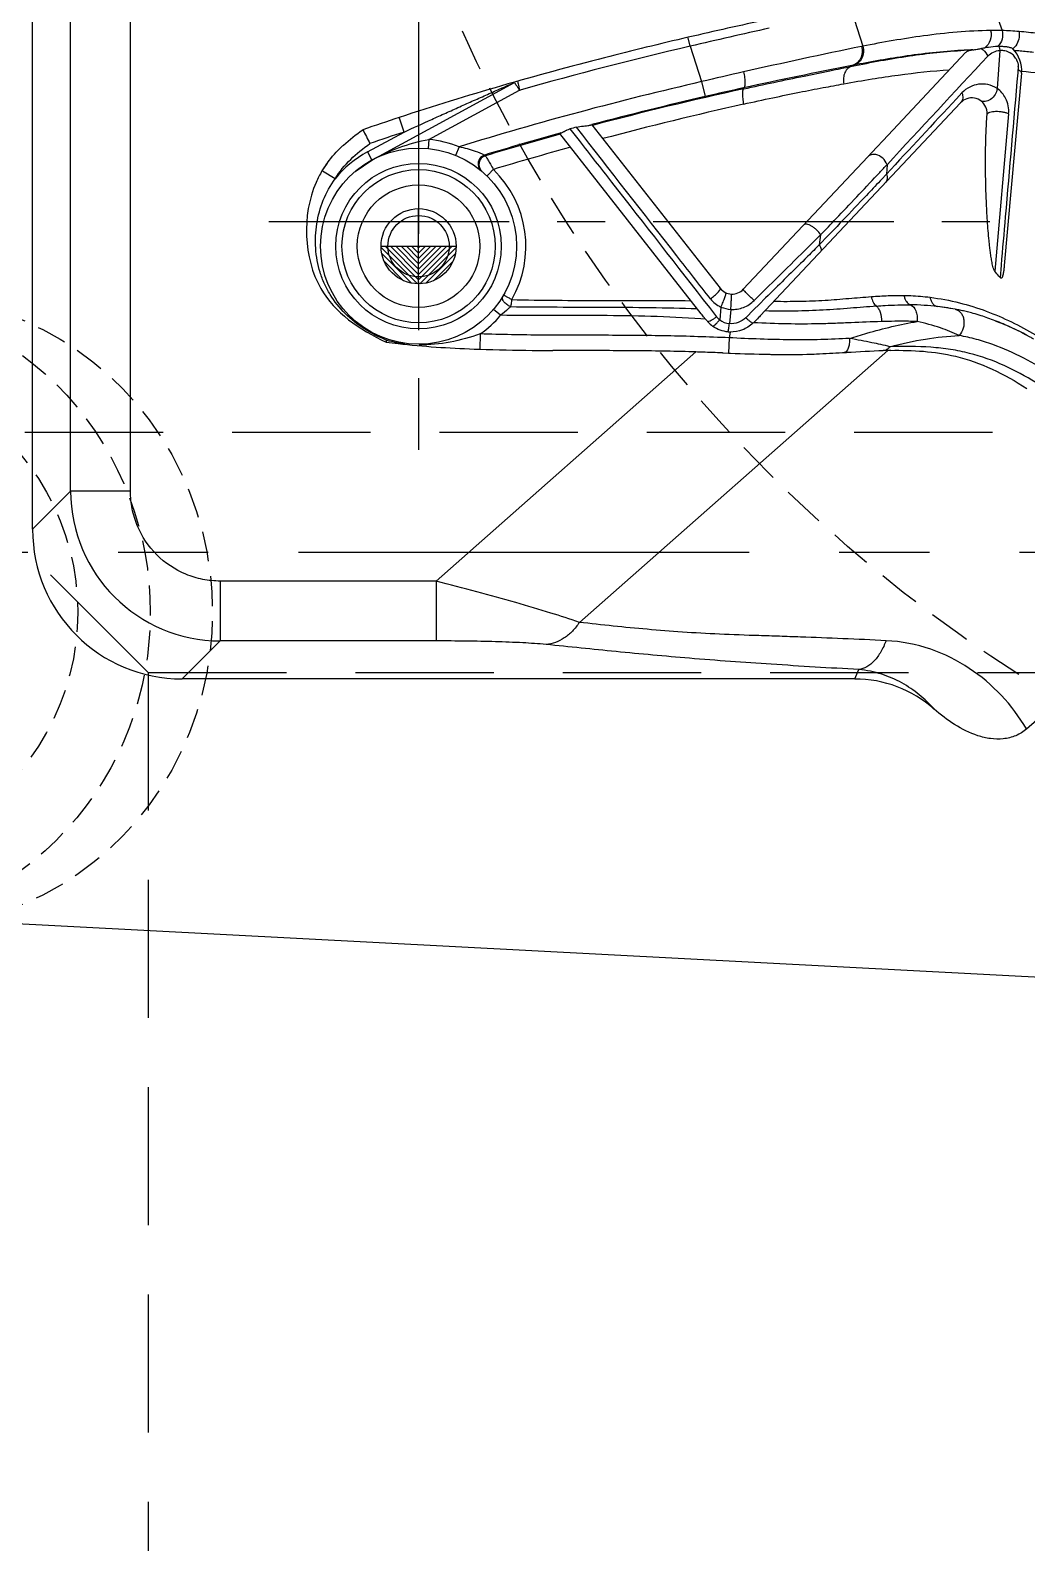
# Model space of a CAD drawing. Header units: millimetres. Extents: x 29875 to 31218, y -21313 to -20364.
# Drawn here: x 30914.6 to 30947.8, y -20688.2 to -20637.9 of the extents above; entities that cross this region are included whole.
import ezdxf

# ---------------------------------------------------------------- set-up
doc = ezdxf.new("R2010")
doc.units = ezdxf.units.MM
doc.header["$LTSCALE"] = 8
for name, pattern in [('CENTER', [2, 1.25, -0.25, 0.25, -0.25]), ('CENTER2', [1.125, 0.75, -0.125, 0.125, -0.125]), ('HIDDEN', [0.375, 0.25, -0.125]), ('HIDDEN2', [0.1875, 0.125, -0.0625])]:
    doc.linetypes.add(name, pattern=pattern)
for name, color, linetype in [('Cav-cor', 30, 'Continuous'), ('CL', 1, 'Continuous'), ('PIN', 5, 'Continuous'), ('WT', 4, 'Continuous')]:
    doc.layers.add(name, color=color, linetype=linetype)

# ---------------------------------------------------------------- blocks, each defined once
blk = doc.blocks.new('20160818.085754')
at = {"layer": 'PIN', "linetype": 'HIDDEN2'}
for centre, major_axis, start_param, end_param in [((2.071, 0), (0, 10.5), 5.578638, 10.129325), ((0, 0), (0.004, -10.5), 3.141236, 6.282829), ((2.071, 0), (0, 8), 0, 3.141593)]:
    blk.add_ellipse(centre, major_axis=major_axis, ratio=0.965926, start_param=start_param, end_param=end_param, dxfattribs=at)

msp = doc.modelspace()

# ---------------------------------------------------------------- hatches: boundary and pattern name
at = {"layer": 'PIN', "linetype": 'Continuous'}
h = msp.add_hatch(dxfattribs=at)
h.set_pattern_fill('ANSI31', color=4, angle=90, style=0)
h.set_pattern_definition([(135, (31132.83458, -20659.29437), (-0.08838835, -0.08838835), [])])
h.paths.add_polyline_path([(30927.553, -20645.055), (30926.303, -20645.055, 0.414214), (30927.553, -20646.305)])
h = msp.add_hatch(dxfattribs=at)
h.set_pattern_fill('ANSI31', color=4, angle=90, style=0)
h.set_pattern_definition([(45, (30722.27053, -20659.29437), (0.08838835, -0.08838835), [])])
h.paths.add_polyline_path([(30927.553, -20645.055), (30928.803, -20645.055, -0.414214), (30927.553, -20646.305)])

# ---------------------------------------------------------------- linework, layer by layer
at = {"color": 8, "linetype": 'HIDDEN', "ltscale": 0.7}
for radius in [50, 28.15]:
    msp.add_circle((30974.553, -20617.239), radius, dxfattribs=at)
at = {"layer": 'Cav-cor', "color": 241}
for p, q in [((30914.706, -20654.476), (30914.706, -20630.45)), ((30915.973, -20653.21), (30915.973, -20631.716)), ((30917.965, -20653.21), (30917.965, -20631.716)), ((30946.539, -20636.681), (30946.976, -20637.875)), ((30941.96, -20637.222), (30942.335, -20638.397)), ((30936.596, -20638.4), (30936.53, -20638.116)), ((30936.596, -20638.4), (30936.973, -20639.578)), ((30942.335, -20638.397), (30942.291, -20638.406)), ((30943.176, -20641.361), (30945.759, -20638.613)), ((30946.899, -20638.538), (30946.806, -20639.807)), ((30941.975, -20639.04), (30941.979, -20639.065)), ((30925.994, -20642.187), (30930.745, -20639.605)), ((30930.849, -20639.564), (30930.853, -20639.585)), ((30936.973, -20639.578), (30937.088, -20640.075)), ((30947.621, -20639.293), (30947.045, -20645.691)), ((30947.504, -20639.283), (30947.51, -20639.214)), ((30947.51, -20639.214), (30947.512, -20639.185)), ((30927.896, -20641.501), (30930.911, -20639.863)), ((30930.911, -20639.863), (30930.929, -20639.858)), ((30938.367, -20639.787), (30938.374, -20639.818)), ((30945.636, -20639.953), (30945.454, -20640.149)), ((30945.593, -20640.279), (30938.924, -20647.376)), ((30947.191, -20640.644), (30946.731, -20645.89)), ((30927.069, -20641.254), (30926.917, -20640.794)), ((30932.592, -20641.151), (30932.896, -20641.54)), ((30933.322, -20641.013), (30937.586, -20646.454)), ((30925.85, -20641.917), (30927.069, -20641.254)), ((30927.896, -20641.501), (30927.867, -20641.806)), ((30936.961, -20647.31), (30932.251, -20641.301)), ((30932.291, -20641.286), (30932.261, -20641.295)), ((30942.635, -20641.938), (30943.176, -20641.361)), ((30925.439, -20642.568), (30925.994, -20642.187)), ((30925.848, -20641.918), (30925.994, -20642.187)), ((30928.899, -20641.748), (30928.784, -20642.032)), ((30929.751, -20642.02), (30929.778, -20642.044)), ((30938.359, -20646.488), (30942.505, -20642.076)), ((30942.635, -20641.938), (30942.502, -20642.079)), ((30924.775, -20642.812), (30924.356, -20642.559)), ((30943.127, -20642.656), (30942.963, -20642.829)), ((30943.145, -20642.341), (30943.127, -20642.656)), ((30942.963, -20642.829), (30942.911, -20642.883)), ((30940.653, -20644.954), (30940.93, -20644.68)), ((30940.931, -20644.677), (30940.89, -20645.007)), ((30940.89, -20645.01), (30940.801, -20645.099)), ((30946.914, -20646.105), (30946.95, -20645.683)), ((30939.19, -20646.691), (30939.103, -20646.777)), ((30930.284, -20647.354), (30930.05, -20647.157)), ((30937.233, -20647.096), (30937.471, -20647.4)), ((30937.616, -20647.079), (30937.575, -20647.504)), ((30937.946, -20647.156), (30937.895, -20647.629)), ((30938.713, -20647.164), (30938.439, -20647.436)), ((30938.885, -20646.993), (30938.713, -20647.164)), ((30939.103, -20646.777), (30938.885, -20646.993)), ((30937.104, -20647.482), (30936.951, -20647.472)), ((30938.697, -20647.599), (30938.678, -20647.618)), ((30929.607, -20647.974), (30929.589, -20648.481)), ((30937.886, -20648.103), (30937.867, -20648.612)), ((30937.922, -20647.911), (30937.886, -20648.103)), ((30936.782, -20648.573), (30928.136, -20656.198)), ((30932.234, -20648.526), (30932.019, -20648.525)), ((30932.544, -20648.527), (30932.234, -20648.526)), ((30943.165, -20648.522), (30932.903, -20657.572)), ((30934.565, -20648.534), (30934.526, -20648.534)), ((30936.782, -20648.573), (30936.708, -20648.571)), ((30937.67, -20648.605), (30937.691, -20648.606)), ((30937.691, -20648.606), (30937.867, -20648.612)), ((30937.867, -20648.612), (30937.934, -20648.615)), ((30941.662, -20648.595), (30941.711, -20648.592)), ((30941.711, -20648.592), (30941.789, -20648.587)), ((30941.789, -20648.587), (30941.801, -20648.586)), ((30914.706, -20654.476), (30915.973, -20653.21)), ((30917.965, -20653.21), (30915.973, -20653.21)), ((30920.954, -20656.198), (30920.954, -20658.191)), ((30928.136, -20656.198), (30920.954, -20656.198)), ((30928.136, -20656.198), (30928.136, -20658.191)), ((30947.79, -20661.116), (30953.104, -20656.429)), ((30919.687, -20659.457), (30920.954, -20658.191)), ((30928.136, -20658.191), (30920.954, -20658.191)), ((30942.068, -20659.457), (30942.204, -20659.145)), ((30942.068, -20659.457), (30919.687, -20659.457)), ((30899.553, -20666.83), (30954.366, -20669.703))]:
    msp.add_line(p, q, dxfattribs=at)
for radius in [3.264, 2.754, 2.55, 2.04, 1.02]:
    msp.add_circle((30927.553, -20645.055), radius, dxfattribs=at)
for centre, radius, start, end in [((30970.833, -20785.67), 151.504, 102.0706, 103.08752), ((30974.582, -20798.783), 164.82, 102.38728, 103.32466), ((30946.782, -20648.961), 11.088, 88.997, 90.9922), ((30946.002, -20657.062), 19.212, 85.4159, 87.0947), ((30963.793, -20755.829), 120.537, 103.0399, 105.82181), ((30982.314, -20833.175), 198.839, 101.61196, 102.76804), ((30946.527, -20654.213), 15.7, 92.0289, 92.9755), ((30946.464, -20653.901), 15.387, 91.7538, 92.6676), ((30946.364, -20644.303), 5.793, 93.667, 93.8887), ((30946.862, -20639.923), 1.524, 90.1587, 91.059), ((30946.952, -20639.078), 0.545, 49.5297, 57.6896), ((30946.942, -20639.09), 0.562, 47.8466, 49.5619), ((30946.931, -20639.102), 0.578, 32.2877, 47.8212), ((30946.605, -20639.202), 1.02, 354.8554, 44.3609), ((30946.549, -20650.901), 12.383, 85.2665, 86.1233), ((30946.64, -20649.894), 11.372, 83.0211, 85.3027), ((30974.339, -20804.529), 168.624, 101.06546, 102.31739), ((30945.787, -20658.6), 19.927, 100.9117, 101.0294), ((31639.183, -21285.472), 947.674, 136.964544, 137.262452), ((30946.87, -20639.128), 0.645, 355.001, 5.7346), ((30916.686, -20648.736), 16.763, 32.6953, 32.9222), ((30945.07, -20636.707), 14.505, 191.4475, 191.7098), ((30964.697, -20755.529), 119.22, 102.75816, 103.44742), ((30965.293, -20761.934), 125.081, 103.0321, 104.81014), ((30963.982, -20756.839), 119.79, 102.34361, 104.82144), ((30959.666, -20737.404), 99.914, 102.30882, 103.06056), ((31574.935, -21226.739), 860.427, 137.019969, 137.24777), ((30945.965, -20640.628), 0.51, 23.5823, 136.7837), ((30967.997, -20771.46), 134.438, 102.7311, 104.78798), ((30955.996, -20729.027), 92.926, 108.24085, 109.02879), ((31017.229, -20594.753), 102.631, 206.89435, 207.1819), ((30961.534, -20747.566), 110.28, 105.09985, 105.21496), ((30928.351, -20645.278), 4.874, 132.5661, 133.2759), ((30955.998, -20728.999), 92.391, 108.24697, 108.99102), ((30927.553, -20645.055), 3.57, 67.8381, 84.4723), ((30959.7, -20740.939), 103.353, 105.39626, 106.84487), ((30959.731, -20741.046), 103.434, 105.39667, 106.83293), ((30927.553, -20645.055), 3.57, 118.4905, 141.0743), ((30929.839, -20642.313), 0.306, 106.8621, 230.156), ((30929.867, -20642.336), 0.306, 106.8521, 229.5754), ((30961.023, -20745.884), 107.928, 105.2624, 106.68116), ((30927.137, -20644.236), 3.268, 148.9022, 156.463), ((30927.294, -20644.332), 3.452, 143.9246, 148.8914), ((30927.298, -20644.334), 3.457, 143.7709, 148.8818), ((30927.418, -20644.42), 3.604, 143.5126, 143.9552), ((30927.422, -20644.423), 3.609, 143.5128, 143.8037), ((30927.553, -20645.058), 3.571, 330.2288, 45.7816), ((30937.987, -20646.139), 0.51, 218.0888, 316.7837), ((30937.983, -20646.249), 0.907, 218.0215, 246.142), ((30943.831, -20655.6), 8.595, 83.3651, 89.3775), ((30943.842, -20655.485), 8.48, 79.3508, 83.346), ((30943.857, -20655.376), 8.369, 78.6825, 83.3649), ((30944.023, -20654.503), 7.481, 77.4293, 78.6106), ((30944.091, -20654.199), 7.17, 76.0829, 77.432), ((30927.553, -20645.055), 3.57, 305.1286, 319.9089), ((30944.623, -20641.146), 9.833, 220.1166, 220.7025), ((30937.931, -20646.902), 1.006, 220.7548, 234.5778), ((30937.949, -20647.026), 0.607, 218.0599, 231.904), ((30937.954, -20647.009), 0.623, 232.5479, 264.6279), ((30944.052, -20654.352), 7.328, 74.5234, 76.0766), ((30943.946, -20654.733), 7.723, 72.4252, 74.5185), ((30943.818, -20655.137), 8.147, 70.7676, 72.4289), ((30943.688, -20655.51), 8.541, 69.0504, 70.7671), ((30943.539, -20655.9), 8.959, 67.208, 69.0495), ((30943.386, -20656.264), 9.354, 65.6227, 67.21), ((30927.708, -20643.618), 4.721, 254.8836, 259.2549), ((30937.945, -20646.885), 1.026, 265.0112, 268.7138), ((30943.231, -20656.607), 9.73, 63.7205, 65.6211), ((30943.082, -20656.909), 10.067, 62.0697, 63.7226), ((30929.795, -20622.313), 26.146, 262.7088, 263.5794), ((30927.685, -20643.732), 4.604, 259.2749, 262.5825), ((30931.293, -20599.328), 49.185, 267.7943, 268.0142), ((30931.294, -20599.314), 49.199, 267.7965, 268.0141), ((30933.77, -20741.561), 93.036, 88.0071, 88.14494), ((30928.095, -20901.03), 252.606, 87.8278, 87.9785), ((30939.903, -20609.239), 39.419, 268.9791, 269.1968), ((30939.921, -20626.181), 22.475, 271.4083, 272.2221), ((30943.543, -20666.673), 18.155, 91.1931, 91.659), ((30943.507, -20664.997), 16.479, 90.843, 91.1906), ((30920.967, -20653.196), 4.995, 180.1565, 269.8435), ((30942.069, -20663.441), 3.983, 48.4872, 90.0081)]:
    msp.add_arc(centre, radius, start, end, dxfattribs=at)
msp.add_ellipse((30919.726, -20654.438), major_axis=(3.562, 3.562), ratio=0.992433, start_param=2.359993, end_param=3.923193, dxfattribs=at)
for points, knots in [([(30936.527, -20638.102), (30935.594, -20638.319), (30932.361, -20639.106), (30929.173, -20640.024), (30926.909, -20640.77)], [0, 0, 0, 0, 0.286862, 1, 1, 1, 1]), ([(30946.59, -20637.875), (30945.845, -20637.887), (30944.416, -20638.019), (30943.007, -20638.267), (30942.335, -20638.397)], [0, 0, 0, 0, 0.521208, 1, 1, 1, 1]), ([(30946.59, -20637.875), (30946.615, -20637.981), (30946.607, -20638.202), (30946.479, -20638.389), (30946.395, -20638.447)], [0, 0, 0, 0, 0.516915, 1, 1, 1, 1]), ([(30946.976, -20637.875), (30946.997, -20637.968), (30946.993, -20638.162), (30946.899, -20638.335), (30946.834, -20638.399)], [0, 0, 0, 0, 0.511721, 1, 1, 1, 1]), ([(30947.538, -20637.911), (30947.55, -20637.994), (30947.544, -20638.162), (30947.478, -20638.317), (30947.43, -20638.381)], [0, 0, 0, 0, 0.512863, 1, 1, 1, 1]), ([(30948.391, -20638.011), (30948.316, -20637.999), (30948.032, -20637.958), (30947.747, -20637.928), (30947.538, -20637.911)], [0, 0, 0, 0, 0.265861, 1, 1, 1, 1]), ([(30942.291, -20638.406), (30942.31, -20638.472), (30942.325, -20638.611), (30942.272, -20638.809), (30942.151, -20638.967), (30942.035, -20639.026), (30941.975, -20639.04)], [0, 0, 0, 0, 0.263337, 0.520042, 0.764894, 1, 1, 1, 1]), ([(30941.979, -20639.065), (30942.612, -20638.933), (30943.849, -20638.704), (30945.101, -20638.566), (30945.712, -20638.534)], [0, 0, 0, 0, 0.513672, 1, 1, 1, 1]), ([(30942.335, -20638.397), (30942.354, -20638.463), (30942.369, -20638.602), (30942.315, -20638.801), (30942.193, -20638.959), (30942.075, -20639.018), (30942.015, -20639.033)], [0, 0, 0, 0, 0.262438, 0.518704, 0.763903, 1, 1, 1, 1]), ([(30945.748, -20638.531), (30945.099, -20638.561), (30943.848, -20638.697), (30942.611, -20638.918), (30942.015, -20639.033)], [0, 0, 0, 0, 0.516801, 1, 1, 1, 1]), ([(30945.759, -20638.613), (30945.784, -20638.586), (30945.852, -20638.542), (30945.93, -20638.526), (30945.971, -20638.523)], [0, 0, 0, 0, 0.473419, 1, 1, 1, 1]), ([(30945.993, -20638.521), (30946.042, -20638.518), (30946.134, -20638.503), (30946.225, -20638.483), (30946.267, -20638.474)], [0, 0, 0, 0, 0.530222, 1, 1, 1, 1]), ([(30946.267, -20638.474), (30946.278, -20638.472), (30946.321, -20638.462), (30946.364, -20638.453), (30946.395, -20638.447)], [0, 0, 0, 0, 0.262634, 1, 1, 1, 1]), ([(30946.267, -20638.474), (30946.293, -20638.488), (30946.39, -20638.552), (30946.466, -20638.65), (30946.498, -20638.731)], [0, 0, 0, 0, 0.252878, 1, 1, 1, 1]), ([(30946.395, -20638.447), (30946.435, -20638.439), (30946.58, -20638.413), (30946.727, -20638.401), (30946.834, -20638.399)], [0, 0, 0, 0, 0.274929, 1, 1, 1, 1]), ([(30946.498, -20638.731), (30946.552, -20638.674), (30946.677, -20638.582), (30946.826, -20638.543), (30946.899, -20638.538)], [0, 0, 0, 0, 0.517672, 1, 1, 1, 1]), ([(30946.858, -20638.399), (30946.901, -20638.398), (30946.986, -20638.401), (30947.112, -20638.411), (30947.213, -20638.43), (30947.283, -20638.455), (30947.313, -20638.471), (30947.326, -20638.481)], [0, 0, 0, 0, 0.267219, 0.533476, 0.787432, 0.901995, 1, 1, 1, 1]), ([(30946.858, -20638.399), (30946.863, -20638.409), (30946.882, -20638.454), (30946.894, -20638.502), (30946.899, -20638.538)], [0, 0, 0, 0, 0.247487, 1, 1, 1, 1]), ([(30946.899, -20638.538), (30946.954, -20638.531), (30947.076, -20638.536), (30947.189, -20638.583), (30947.243, -20638.617)], [0, 0, 0, 0, 0.463061, 1, 1, 1, 1]), ([(30947.43, -20638.381), (30947.422, -20638.391), (30947.392, -20638.429), (30947.355, -20638.461), (30947.326, -20638.481)], [0, 0, 0, 0, 0.259974, 1, 1, 1, 1]), ([(30938.374, -20639.818), (30939.044, -20639.672), (30939.998, -20639.469), (30941.201, -20639.222), (30941.733, -20639.116), (30941.979, -20639.065)], [0, 0, 0, 0, 0.558437, 0.795006, 1, 1, 1, 1]), ([(30941.979, -20639.065), (30941.929, -20639.077), (30941.829, -20639.132), (30941.729, -20639.275), (30941.685, -20639.457), (30941.694, -20639.587), (30941.708, -20639.65)], [0, 0, 0, 0, 0.220252, 0.459561, 0.722366, 1, 1, 1, 1]), ([(30947.419, -20638.794), (30947.431, -20638.813), (30947.478, -20638.897), (30947.504, -20638.992), (30947.512, -20639.064)], [0, 0, 0, 0, 0.243164, 1, 1, 1, 1]), ([(30927.069, -20641.254), (30927.377, -20641.113), (30927.84, -20640.902), (30928.458, -20640.623), (30928.922, -20640.414), (30929.385, -20640.207), (30929.772, -20640.035), (30930.08, -20639.898), (30930.273, -20639.813), (30930.426, -20639.746), (30930.54, -20639.695), (30930.633, -20639.655), (30930.701, -20639.624), (30930.732, -20639.612), (30930.745, -20639.605)], [0, 0, 0, 0, 0.252506, 0.378732, 0.504915, 0.631014, 0.75694, 0.819768, 0.882399, 0.913575, 0.94451, 0.97497, 0.989343, 1, 1, 1, 1]), ([(30930.793, -20639.68), (30930.811, -20639.708), (30930.85, -20639.77), (30930.89, -20639.83), (30930.911, -20639.863)], [0, 0, 0, 0, 0.458827, 1, 1, 1, 1]), ([(30930.867, -20639.651), (30930.874, -20639.683), (30930.888, -20639.754), (30930.902, -20639.825), (30930.911, -20639.863)], [0, 0, 0, 0, 0.458829, 1, 1, 1, 1]), ([(30938.369, -20639.253), (30938.384, -20639.317), (30938.401, -20639.411), (30938.413, -20639.533), (30938.416, -20639.612), (30938.413, -20639.679), (30938.404, -20639.731), (30938.391, -20639.768), (30938.375, -20639.784), (30938.367, -20639.787)], [0, 0, 0, 0, 0.356808, 0.520164, 0.665385, 0.787752, 0.88401, 0.953026, 1, 1, 1, 1]), ([(30938.37, -20640.326), (30938.692, -20640.254), (30939.312, -20640.118), (30940.195, -20639.935), (30940.985, -20639.782), (30941.479, -20639.693), (30941.708, -20639.65)], [0, 0, 0, 0, 0.290634, 0.558443, 0.794532, 1, 1, 1, 1]), ([(30941.708, -20639.65), (30942.019, -20639.593), (30942.621, -20639.49), (30943.791, -20639.313), (30944.653, -20639.217), (30945.224, -20639.182)], [0, 0, 0, 0, 0.267469, 0.516568, 1, 1, 1, 1]), ([(30946.806, -20639.807), (30946.712, -20639.746), (30946.508, -20639.661), (30946.187, -20639.65), (30945.883, -20639.744), (30945.711, -20639.873), (30945.636, -20639.953)], [0, 0, 0, 0, 0.265318, 0.505268, 0.74296, 1, 1, 1, 1]), ([(30946.95, -20645.683), (30946.996, -20645.149), (30947.179, -20643.016), (30947.364, -20640.883), (30947.504, -20639.283)], [0, 0, 0, 0, 0.250142, 1, 1, 1, 1]), ([(30947.512, -20639.185), (30947.534, -20639.194), (30947.57, -20639.213), (30947.601, -20639.241), (30947.611, -20639.256)], [0, 0, 0, 0, 0.572731, 1, 1, 1, 1]), ([(30947.625, -20639.224), (30948.028, -20639.265), (30948.903, -20639.392), (30950.282, -20639.674), (30951.751, -20640.134), (30952.732, -20640.539), (30953.22, -20640.763)], [0, 0, 0, 0, 0.208887, 0.45449, 0.723621, 1, 1, 1, 1]), ([(30938.374, -20639.818), (30938.366, -20639.821), (30938.351, -20639.836), (30938.339, -20639.871), (30938.331, -20639.92), (30938.328, -20639.983), (30938.331, -20640.058), (30938.342, -20640.174), (30938.357, -20640.265), (30938.37, -20640.326)], [0, 0, 0, 0, 0.046048, 0.114115, 0.209387, 0.330902, 0.475653, 0.639237, 1, 1, 1, 1]), ([(30945.636, -20639.953), (30945.658, -20640.009), (30945.673, -20640.101), (30945.642, -20640.213), (30945.611, -20640.26), (30945.593, -20640.279)], [0, 0, 0, 0, 0.526401, 0.767905, 1, 1, 1, 1]), ([(30946.806, -20639.807), (30946.798, -20639.878), (30946.748, -20640.018), (30946.626, -20640.153), (30946.504, -20640.22), (30946.412, -20640.244), (30946.322, -20640.24), (30946.268, -20640.218), (30946.245, -20640.202)], [0, 0, 0, 0, 0.268196, 0.539919, 0.667659, 0.78614, 0.895981, 1, 1, 1, 1]), ([(30947.191, -20640.644), (30947.206, -20640.47), (30947.145, -20640.137), (30946.926, -20639.887), (30946.806, -20639.807)], [0, 0, 0, 0, 0.54997, 1, 1, 1, 1]), ([(30946.731, -20645.89), (30946.722, -20645.88), (30946.708, -20645.854), (30946.687, -20645.8), (30946.666, -20645.729), (30946.647, -20645.642), (30946.624, -20645.528), (30946.601, -20645.385), (30946.577, -20645.214), (30946.557, -20645.045), (30946.533, -20644.82), (30946.508, -20644.541), (30946.484, -20644.208), (30946.464, -20643.878), (30946.448, -20643.549), (30946.432, -20643.114), (30946.42, -20642.573), (30946.42, -20641.93), (30946.435, -20641.295), (30946.458, -20640.874), (30946.474, -20640.666)], [0, 0, 0, 0, 0.007805, 0.016234, 0.033248, 0.050136, 0.066875, 0.099996, 0.132762, 0.165261, 0.197548, 0.261616, 0.325142, 0.388223, 0.450916, 0.513258, 0.636967, 0.759421, 0.880546, 1, 1, 1, 1]), ([(30946.474, -20640.666), (30946.477, -20640.626), (30946.474, -20640.543), (30946.449, -20640.463), (30946.432, -20640.424)], [0, 0, 0, 0, 0.482391, 1, 1, 1, 1]), ([(30946.474, -20640.666), (30946.478, -20640.651), (30946.506, -20640.619), (30946.569, -20640.592), (30946.656, -20640.572), (30946.761, -20640.563), (30946.876, -20640.566), (30946.991, -20640.581), (30947.097, -20640.606), (30947.162, -20640.63), (30947.191, -20640.644)], [0, 0, 0, 0, 0.062575, 0.15242, 0.271551, 0.413913, 0.569465, 0.726662, 0.873914, 1, 1, 1, 1]), ([(30932.474, -20641.194), (30932.483, -20641.19), (30932.521, -20641.173), (30932.561, -20641.159), (30932.592, -20641.151)], [0, 0, 0, 0, 0.242803, 1, 1, 1, 1]), ([(30932.806, -20641.093), (30932.881, -20641.073), (30932.993, -20641.06), (30933.133, -20641.049), (30933.195, -20641.041), (30933.223, -20641.034)], [0, 0, 0, 0, 0.554166, 0.796541, 1, 1, 1, 1]), ([(30937.268, -20646.808), (30936.893, -20646.329), (30935.406, -20644.424), (30933.918, -20642.519), (30932.806, -20641.093)], [0, 0, 0, 0, 0.251651, 1, 1, 1, 1]), ([(30933.223, -20641.034), (30933.236, -20641.031), (30933.255, -20641.027), (30933.279, -20641.021), (30933.293, -20641.018), (30933.305, -20641.016), (30933.313, -20641.014), (30933.318, -20641.014), (30933.321, -20641.013), (30933.322, -20641.013)], [0, 0, 0, 0, 0.412232, 0.582298, 0.725752, 0.840729, 0.925656, 0.979091, 1, 1, 1, 1]), ([(30924.775, -20642.812), (30924.918, -20642.575), (30925.274, -20642.144), (30925.707, -20641.797), (30925.932, -20641.637)], [0, 0, 0, 0, 0.499624, 1, 1, 1, 1]), ([(30925.994, -20642.187), (30926.289, -20642.026), (30926.907, -20641.745), (30927.561, -20641.559), (30927.896, -20641.501)], [0, 0, 0, 0, 0.497088, 1, 1, 1, 1]), ([(30932.251, -20641.301), (30932.25, -20641.3), (30932.257, -20641.298), (30932.258, -20641.297), (30932.261, -20641.296)], [0, 0, 0, 0, 0.23991, 1, 1, 1, 1]), ([(30932.261, -20641.296), (30932.263, -20641.296), (30932.273, -20641.292), (30932.283, -20641.289), (30932.291, -20641.286)], [0, 0, 0, 0, 0.188417, 1, 1, 1, 1]), ([(30932.291, -20641.286), (30932.297, -20641.285), (30932.325, -20641.274), (30932.352, -20641.259), (30932.373, -20641.247)], [0, 0, 0, 0, 0.206245, 1, 1, 1, 1]), ([(30932.373, -20641.247), (30932.38, -20641.243), (30932.413, -20641.224), (30932.447, -20641.206), (30932.474, -20641.194)], [0, 0, 0, 0, 0.227681, 1, 1, 1, 1]), ([(30932.896, -20641.54), (30933.255, -20642), (30934.7, -20643.853), (30936.146, -20645.705), (30937.233, -20647.096)], [0, 0, 0, 0, 0.248388, 1, 1, 1, 1]), ([(30928.899, -20641.748), (30929.081, -20641.78), (30929.372, -20641.853), (30929.648, -20641.969), (30929.751, -20642.02)], [0, 0, 0, 0, 0.616949, 1, 1, 1, 1]), ([(30929.778, -20642.044), (30929.78, -20642.047), (30929.788, -20642.059), (30929.804, -20642.086), (30929.83, -20642.129), (30929.878, -20642.21), (30929.951, -20642.334), (30930.011, -20642.44), (30930.043, -20642.497)], [0, 0, 0, 0, 0.02289, 0.083478, 0.178769, 0.304692, 0.626371, 1, 1, 1, 1]), ([(30942.773, -20642.007), (30942.723, -20641.996), (30942.622, -20641.993), (30942.532, -20642.045), (30942.502, -20642.079)], [0, 0, 0, 0, 0.530301, 1, 1, 1, 1]), ([(30943.145, -20642.341), (30943.117, -20642.26), (30943.014, -20642.112), (30942.857, -20642.025), (30942.773, -20642.007)], [0, 0, 0, 0, 0.502368, 1, 1, 1, 1]), ([(30930.043, -20642.497), (30930.029, -20642.511), (30930.002, -20642.539), (30929.962, -20642.58), (30929.926, -20642.617), (30929.894, -20642.65), (30929.871, -20642.674), (30929.855, -20642.69), (30929.846, -20642.699), (30929.839, -20642.706), (30929.834, -20642.712), (30929.831, -20642.713), (30929.83, -20642.716), (30929.829, -20642.716)], [0, 0, 0, 0, 0.194098, 0.382239, 0.555727, 0.707231, 0.831523, 0.881891, 0.923705, 0.956686, 0.98057, 0.995095, 1, 1, 1, 1]), ([(30940.931, -20644.677), (30941.104, -20644.497), (30941.736, -20643.838), (30942.36, -20643.172), (30942.815, -20642.69)], [0, 0, 0, 0, 0.273362, 1, 1, 1, 1]), ([(30942.815, -20642.69), (30942.843, -20642.661), (30942.953, -20642.544), (30943.063, -20642.428), (30943.145, -20642.341)], [0, 0, 0, 0, 0.254295, 1, 1, 1, 1]), ([(30943.127, -20642.656), (30943.145, -20642.707), (30943.157, -20642.79), (30943.129, -20642.889), (30943.102, -20642.93), (30943.086, -20642.947)], [0, 0, 0, 0, 0.53141, 0.771102, 1, 1, 1, 1]), ([(30924.141, -20642.931), (30923.666, -20644.018), (30923.761, -20646.602), (30925.575, -20647.82), (30926.477, -20648.248)], [0, 0, 0, 0, 0.553611, 1, 1, 1, 1]), ([(30926.477, -20648.176), (30926.224, -20648.077), (30925.736, -20647.832), (30925.095, -20647.322), (30924.667, -20646.787), (30924.412, -20646.307), (30924.221, -20645.798), (30924.099, -20645.124), (30924.137, -20644.304), (30924.353, -20643.513), (30924.616, -20643.031), (30924.775, -20642.812)], [0, 0, 0, 0, 0.125042, 0.249978, 0.3748, 0.437359, 0.499941, 0.624928, 0.749958, 0.875003, 1, 1, 1, 1]), ([(30942.911, -20642.883), (30942.759, -20643.044), (30942.088, -20643.754), (30941.417, -20644.465), (30940.89, -20645.007)], [0, 0, 0, 0, 0.226501, 1, 1, 1, 1]), ([(30940.931, -20644.677), (30940.895, -20644.617), (30940.826, -20644.535), (30940.72, -20644.442), (30940.636, -20644.384), (30940.554, -20644.343), (30940.48, -20644.32), (30940.417, -20644.318), (30940.383, -20644.335), (30940.372, -20644.346)], [0, 0, 0, 0, 0.297989, 0.454182, 0.602722, 0.735335, 0.845694, 0.931912, 1, 1, 1, 1]), ([(30938.721, -20646.863), (30939.047, -20646.539), (30939.691, -20645.903), (30940.336, -20645.268), (30940.653, -20644.954)], [0, 0, 0, 0, 0.507296, 1, 1, 1, 1]), ([(30940.801, -20645.099), (30940.671, -20645.227), (30940.135, -20645.758), (30939.597, -20646.288), (30939.19, -20646.691)], [0, 0, 0, 0, 0.241332, 1, 1, 1, 1]), ([(30940.89, -20645.01), (30940.904, -20645.034), (30940.929, -20645.078), (30940.951, -20645.142), (30940.955, -20645.198), (30940.942, -20645.229), (30940.932, -20645.239)], [0, 0, 0, 0, 0.334663, 0.611737, 0.827865, 1, 1, 1, 1]), ([(30947.045, -20645.691), (30947.043, -20645.713), (30947.039, -20645.758), (30947.031, -20645.825), (30947.022, -20645.89), (30947.012, -20645.954), (30947.001, -20646.005), (30946.991, -20646.044), (30946.982, -20646.071), (30946.971, -20646.095), (30946.96, -20646.113), (30946.947, -20646.122), (30946.936, -20646.123), (30946.924, -20646.116), (30946.917, -20646.109), (30946.914, -20646.105)], [0, 0, 0, 0, 0.139639, 0.277538, 0.413188, 0.545757, 0.673734, 0.73513, 0.793945, 0.848764, 0.897572, 0.919457, 0.940791, 0.967129, 1, 1, 1, 1]), ([(30946.914, -20646.105), (30946.899, -20646.086), (30946.84, -20646.013), (30946.779, -20645.941), (30946.731, -20645.89)], [0, 0, 0, 0, 0.254687, 1, 1, 1, 1]), ([(30930.653, -20646.832), (30930.636, -20646.822), (30930.602, -20646.802), (30930.552, -20646.774), (30930.506, -20646.747), (30930.466, -20646.724), (30930.436, -20646.708), (30930.417, -20646.697), (30930.406, -20646.69), (30930.397, -20646.686), (30930.39, -20646.681), (30930.387, -20646.68), (30930.384, -20646.678), (30930.384, -20646.678)], [0, 0, 0, 0, 0.193426, 0.381297, 0.554797, 0.706482, 0.831032, 0.881529, 0.92346, 0.956538, 0.980498, 0.995073, 1, 1, 1, 1]), ([(30937.268, -20646.808), (30937.315, -20646.774), (30937.381, -20646.72), (30937.461, -20646.646), (30937.511, -20646.595), (30937.55, -20646.548), (30937.577, -20646.509), (30937.591, -20646.479), (30937.59, -20646.459), (30937.586, -20646.454)], [0, 0, 0, 0, 0.355139, 0.521443, 0.670203, 0.795325, 0.89231, 0.958837, 1, 1, 1, 1]), ([(30937.616, -20647.079), (30937.642, -20647.024), (30937.678, -20646.943), (30937.721, -20646.836), (30937.748, -20646.764), (30937.768, -20646.703), (30937.78, -20646.655), (30937.785, -20646.626), (30937.784, -20646.607), (30937.78, -20646.605)], [0, 0, 0, 0, 0.359079, 0.529901, 0.683256, 0.811762, 0.90949, 0.971938, 1, 1, 1, 1]), ([(30937.946, -20647.156), (30937.948, -20647.125), (30937.952, -20647.064), (30937.957, -20646.974), (30937.961, -20646.888), (30937.963, -20646.81), (30937.964, -20646.753), (30937.964, -20646.714), (30937.964, -20646.692), (30937.963, -20646.674), (30937.962, -20646.66), (30937.961, -20646.653), (30937.959, -20646.648), (30937.958, -20646.648)], [0, 0, 0, 0, 0.179746, 0.361172, 0.533702, 0.688717, 0.818437, 0.871797, 0.916487, 0.951849, 0.977575, 0.993507, 1, 1, 1, 1]), ([(30938.721, -20646.863), (30938.675, -20646.821), (30938.607, -20646.758), (30938.522, -20646.675), (30938.466, -20646.618), (30938.42, -20646.569), (30938.389, -20646.535), (30938.371, -20646.513), (30938.363, -20646.502), (30938.359, -20646.495), (30938.358, -20646.489), (30938.359, -20646.488)], [0, 0, 0, 0, 0.357187, 0.529257, 0.684478, 0.814809, 0.913666, 0.949473, 0.975693, 0.992262, 1, 1, 1, 1]), ([(30942.622, -20646.731), (30942.807, -20646.717), (30943.17, -20646.695), (30943.533, -20646.688), (30943.71, -20646.69)], [0, 0, 0, 0, 0.512417, 1, 1, 1, 1]), ([(30943.71, -20646.69), (30943.785, -20646.691), (30944.075, -20646.7), (30944.364, -20646.726), (30944.578, -20646.754)], [0, 0, 0, 0, 0.256585, 1, 1, 1, 1]), ([(30943.71, -20646.69), (30943.716, -20646.728), (30943.734, -20646.8), (30943.791, -20646.919), (30943.868, -20646.988), (30943.925, -20647.006)], [0, 0, 0, 0, 0.286833, 0.553343, 1, 1, 1, 1]), ([(30930.615, -20647.064), (30930.59, -20647.089), (30930.486, -20647.193), (30930.373, -20647.287), (30930.284, -20647.354)], [0, 0, 0, 0, 0.238084, 1, 1, 1, 1]), ([(30930.615, -20647.064), (30930.571, -20647.046), (30930.49, -20647.001), (30930.407, -20646.926), (30930.362, -20646.859), (30930.343, -20646.812), (30930.339, -20646.768), (30930.347, -20646.742), (30930.353, -20646.731)], [0, 0, 0, 0, 0.30587, 0.594299, 0.719151, 0.827149, 0.918989, 1, 1, 1, 1]), ([(30930.653, -20646.832), (30930.65, -20646.852), (30930.637, -20646.93), (30930.624, -20647.007), (30930.615, -20647.064)], [0, 0, 0, 0, 0.264535, 1, 1, 1, 1]), ([(30930.615, -20647.064), (30931.132, -20647.072), (30932.166, -20647.079), (30933.718, -20647.08), (30935.27, -20647.089), (30936.305, -20647.116), (30936.822, -20647.132)], [0, 0, 0, 0, 0.250009, 0.500022, 0.750029, 1, 1, 1, 1]), ([(30930.653, -20646.832), (30931.15, -20646.844), (30932.143, -20646.857), (30933.634, -20646.859), (30935.124, -20646.856), (30936.118, -20646.864), (30936.614, -20646.868)], [0, 0, 0, 0, 0.250022, 0.500054, 0.750072, 1, 1, 1, 1]), ([(30937.946, -20647.156), (30938.087, -20647.163), (30938.375, -20647.118), (30938.621, -20646.962), (30938.721, -20646.863)], [0, 0, 0, 0, 0.500111, 1, 1, 1, 1]), ([(30939.09, -20647.199), (30939.416, -20647.205), (30940.059, -20647.209), (30941.004, -20647.177), (30941.909, -20647.11), (30942.498, -20647.062), (30942.785, -20647.043)], [0, 0, 0, 0, 0.264296, 0.520843, 0.766718, 1, 1, 1, 1]), ([(30939.384, -20646.887), (30939.671, -20646.89), (30940.237, -20646.891), (30941.068, -20646.857), (30941.859, -20646.794), (30942.372, -20646.75), (30942.622, -20646.731)], [0, 0, 0, 0, 0.265927, 0.52324, 0.768655, 1, 1, 1, 1]), ([(30942.622, -20646.732), (30942.632, -20646.797), (30942.666, -20646.914), (30942.741, -20647.015), (30942.785, -20647.045)], [0, 0, 0, 0, 0.550849, 1, 1, 1, 1]), ([(30942.785, -20647.045), (30942.883, -20647.038), (30943.262, -20647.014), (30943.643, -20647.002), (30943.925, -20647.005)], [0, 0, 0, 0, 0.257845, 1, 1, 1, 1]), ([(30942.785, -20647.043), (30942.814, -20647.066), (30942.865, -20647.132), (30942.938, -20647.305), (30942.957, -20647.458), (30942.955, -20647.563)], [0, 0, 0, 0, 0.197207, 0.439, 1, 1, 1, 1]), ([(30943.925, -20647.005), (30944.008, -20647.035), (30944.103, -20647.175), (30944.15, -20647.376), (30944.153, -20647.498), (30944.148, -20647.56)], [0, 0, 0, 0, 0.423293, 0.70182, 1, 1, 1, 1]), ([(30944.578, -20646.754), (30944.906, -20646.797), (30945.54, -20646.914), (30946.444, -20647.2), (30947.29, -20647.563), (30947.825, -20647.849), (30948.087, -20648.002)], [0, 0, 0, 0, 0.264343, 0.514473, 0.757405, 1, 1, 1, 1]), ([(30944.578, -20646.754), (30944.583, -20646.794), (30944.601, -20646.869), (30944.655, -20646.967), (30944.731, -20647.037), (30944.794, -20647.059), (30944.824, -20647.063)], [0, 0, 0, 0, 0.283443, 0.544525, 0.780702, 1, 1, 1, 1]), ([(30945.409, -20647.151), (30945.445, -20647.158), (30945.516, -20647.187), (30945.604, -20647.266), (30945.667, -20647.376), (30945.715, -20647.551), (30945.698, -20647.788), (30945.608, -20647.96), (30945.546, -20648.027)], [0, 0, 0, 0, 0.10491, 0.215824, 0.33548, 0.464256, 0.73602, 1, 1, 1, 1]), ([(30936.951, -20647.472), (30936.397, -20647.436), (30935.286, -20647.381), (30933.619, -20647.359), (30931.951, -20647.36), (30930.839, -20647.36), (30930.284, -20647.354)], [0, 0, 0, 0, 0.249996, 0.499996, 0.749998, 1, 1, 1, 1]), ([(30937.104, -20647.482), (30937.091, -20647.468), (30937.043, -20647.411), (30936.995, -20647.354), (30936.961, -20647.31)], [0, 0, 0, 0, 0.252168, 1, 1, 1, 1]), ([(30937.169, -20647.558), (30937.185, -20647.559), (30937.227, -20647.547), (30937.296, -20647.515), (30937.381, -20647.464), (30937.44, -20647.423), (30937.471, -20647.4)], [0, 0, 0, 0, 0.144266, 0.370223, 0.663639, 1, 1, 1, 1]), ([(30937.348, -20647.722), (30937.362, -20647.715), (30937.395, -20647.691), (30937.448, -20647.644), (30937.51, -20647.58), (30937.553, -20647.53), (30937.575, -20647.504)], [0, 0, 0, 0, 0.152832, 0.38081, 0.670073, 1, 1, 1, 1]), ([(30937.856, -20647.908), (30937.765, -20647.9), (30937.585, -20647.86), (30937.422, -20647.774), (30937.348, -20647.722)], [0, 0, 0, 0, 0.500008, 1, 1, 1, 1]), ([(30937.856, -20647.908), (30937.863, -20647.871), (30937.877, -20647.779), (30937.889, -20647.686), (30937.895, -20647.629)], [0, 0, 0, 0, 0.395135, 1, 1, 1, 1]), ([(30938.439, -20647.436), (30938.369, -20647.506), (30938.196, -20647.614), (30937.993, -20647.639), (30937.895, -20647.629)], [0, 0, 0, 0, 0.49938, 1, 1, 1, 1]), ([(30938.678, -20647.618), (30938.579, -20647.715), (30938.339, -20647.867), (30938.06, -20647.914), (30937.922, -20647.911)], [0, 0, 0, 0, 0.49964, 1, 1, 1, 1]), ([(30938.678, -20647.618), (30938.664, -20647.613), (30938.632, -20647.593), (30938.579, -20647.554), (30938.512, -20647.5), (30938.464, -20647.459), (30938.439, -20647.436)], [0, 0, 0, 0, 0.144652, 0.370215, 0.662301, 1, 1, 1, 1]), ([(30938.924, -20647.376), (30938.907, -20647.395), (30938.832, -20647.47), (30938.755, -20647.542), (30938.697, -20647.599)], [0, 0, 0, 0, 0.240629, 1, 1, 1, 1]), ([(30942.956, -20647.563), (30942.621, -20647.574), (30942.113, -20647.594), (30941.429, -20647.623), (30940.717, -20647.645), (30939.805, -20647.648), (30939.07, -20647.62), (30938.697, -20647.599)], [0, 0, 0, 0, 0.235878, 0.357741, 0.482091, 0.737577, 1, 1, 1, 1]), ([(30941.897, -20648.124), (30942.088, -20648.062), (30942.828, -20647.835), (30943.583, -20647.655), (30944.148, -20647.56)], [0, 0, 0, 0, 0.259835, 1, 1, 1, 1]), ([(30944.148, -20647.56), (30944.051, -20647.557), (30943.653, -20647.548), (30943.256, -20647.554), (30942.956, -20647.563)], [0, 0, 0, 0, 0.244246, 1, 1, 1, 1]), ([(30945.546, -20648.027), (30945.344, -20647.926), (30944.884, -20647.747), (30944.408, -20647.62), (30944.148, -20647.56)], [0, 0, 0, 0, 0.457642, 1, 1, 1, 1]), ([(30946.742, -20647.533), (30947.14, -20647.685), (30947.569, -20647.887), (30947.975, -20648.111), (30948.015, -20648.133)], [0, 0, 0, 0, 0.90055, 1, 1, 1, 1]), ([(30926.476, -20648.176), (30926.475, -20648.185), (30926.473, -20648.202), (30926.471, -20648.222), (30926.471, -20648.234), (30926.473, -20648.241), (30926.474, -20648.245), (30926.477, -20648.247), (30926.476, -20648.248)], [0, 0, 0, 0, 0.398949, 0.694822, 0.80621, 0.899119, 0.970118, 1, 1, 1, 1]), ([(30929.607, -20647.974), (30929.279, -20648.089), (30928.611, -20648.282), (30927.915, -20648.344), (30927.57, -20648.335)], [0, 0, 0, 0, 0.501161, 1, 1, 1, 1]), ([(30937.886, -20648.103), (30937.541, -20648.09), (30936.851, -20648.063), (30935.817, -20648.036), (30934.782, -20648.024), (30933.402, -20648.018), (30931.677, -20648.018), (30930.296, -20647.998), (30929.607, -20647.974)], [0, 0, 0, 0, 0.125001, 0.250001, 0.375001, 0.500002, 0.750003, 1, 1, 1, 1]), ([(30941.897, -20648.124), (30941.578, -20648.139), (30940.927, -20648.17), (30939.934, -20648.176), (30938.917, -20648.149), (30938.231, -20648.119), (30937.886, -20648.103)], [0, 0, 0, 0, 0.23919, 0.486888, 0.741567, 1, 1, 1, 1]), ([(30941.897, -20648.124), (30941.898, -20648.183), (30941.893, -20648.27), (30941.871, -20648.381), (30941.838, -20648.488), (30941.776, -20648.588), (30941.711, -20648.592)], [0, 0, 0, 0, 0.338895, 0.493619, 0.632519, 1, 1, 1, 1]), ([(30943.241, -20648.401), (30943.041, -20648.35), (30942.721, -20648.279), (30942.272, -20648.194), (30942.025, -20648.147), (30941.897, -20648.124)], [0, 0, 0, 0, 0.450366, 0.715337, 1, 1, 1, 1]), ([(30943.241, -20648.401), (30943.629, -20648.296), (30944.392, -20648.126), (30945.169, -20648.044), (30945.546, -20648.027)], [0, 0, 0, 0, 0.516655, 1, 1, 1, 1]), ([(30949.54, -20649.99), (30949.253, -20649.761), (30948.658, -20649.322), (30947.698, -20648.756), (30946.839, -20648.378), (30946.114, -20648.147), (30945.737, -20648.062), (30945.546, -20648.027)], [0, 0, 0, 0, 0.245233, 0.49249, 0.742674, 0.86995, 1, 1, 1, 1]), ([(30929.589, -20648.484), (30930.171, -20648.504), (30930.981, -20648.518), (30931.792, -20648.524), (30932.019, -20648.525)], [0, 0, 0, 0, 0.719556, 1, 1, 1, 1]), ([(30936.708, -20648.571), (30936.654, -20648.569), (30935.941, -20648.548), (30935.226, -20648.538), (30934.565, -20648.534)], [0, 0, 0, 0, 0.075423, 1, 1, 1, 1]), ([(30943.241, -20648.401), (30943.231, -20648.414), (30943.191, -20648.459), (30943.139, -20648.494), (30943.098, -20648.51)], [0, 0, 0, 0, 0.266595, 1, 1, 1, 1]), ([(30948.094, -20649.591), (30947.756, -20649.381), (30947.045, -20648.996), (30946.081, -20648.649), (30945.255, -20648.481), (30944.372, -20648.384), (30943.695, -20648.385), (30943.241, -20648.401)], [0, 0, 0, 0, 0.234821, 0.476044, 0.601651, 0.731368, 1, 1, 1, 1]), ([(30943.265, -20648.52), (30943.999, -20648.51), (30945.586, -20648.598), (30947.049, -20649.304), (30947.793, -20649.789)], [0, 0, 0, 0, 0.456036, 1, 1, 1, 1]), ([(30920.954, -20656.198), (30920.758, -20656.198), (30920.367, -20656.16), (30919.616, -20655.934), (30918.783, -20655.38), (30918.23, -20654.547), (30918.004, -20653.797), (30917.965, -20653.405), (30917.965, -20653.21)], [0, 0, 0, 0, 0.125292, 0.250613, 0.5, 0.749388, 0.874709, 1, 1, 1, 1]), ([(30932.903, -20657.572), (30932.59, -20657.462), (30931.887, -20657.237), (30930.749, -20656.9), (30929.475, -20656.547), (30928.589, -20656.314), (30928.136, -20656.198)], [0, 0, 0, 0, 0.200701, 0.446092, 0.717297, 1, 1, 1, 1]), ([(30932.903, -20657.572), (30932.835, -20657.677), (30932.685, -20657.869), (30932.414, -20658.1), (30932.115, -20658.254), (30931.901, -20658.301), (30931.796, -20658.31)], [0, 0, 0, 0, 0.272099, 0.528527, 0.769917, 1, 1, 1, 1]), ([(30943.112, -20658.182), (30942.633, -20658.158), (30941.682, -20658.115), (30940.499, -20658.069), (30939.568, -20658.037), (30938.67, -20658.009), (30937.592, -20657.973), (30936.353, -20657.901), (30934.797, -20657.779), (30933.655, -20657.658), (30932.903, -20657.572)], [0, 0, 0, 0, 0.140574, 0.279114, 0.347105, 0.413905, 0.542494, 0.663287, 0.777944, 1, 1, 1, 1]), ([(30931.796, -20658.31), (30931.538, -20658.284), (30930.977, -20658.248), (30930.089, -20658.214), (30929.127, -20658.195), (30928.469, -20658.191), (30928.136, -20658.191)], [0, 0, 0, 0, 0.211998, 0.46086, 0.727011, 1, 1, 1, 1]), ([(30943.112, -20658.182), (30943.063, -20658.311), (30942.953, -20658.55), (30942.738, -20658.852), (30942.488, -20659.062), (30942.296, -20659.133), (30942.204, -20659.145)], [0, 0, 0, 0, 0.301117, 0.568048, 0.798524, 1, 1, 1, 1]), ([(30947.788, -20661.117), (30947.549, -20660.719), (30946.985, -20659.968), (30945.901, -20659.051), (30944.594, -20658.397), (30943.615, -20658.206), (30943.112, -20658.182)], [0, 0, 0, 0, 0.243075, 0.486564, 0.73646, 1, 1, 1, 1]), ([(30942.204, -20659.145), (30941.233, -20659.089), (30939.353, -20658.977), (30936.658, -20658.786), (30934.161, -20658.552), (30932.572, -20658.386), (30931.796, -20658.31)], [0, 0, 0, 0, 0.279483, 0.541012, 0.775977, 1, 1, 1, 1]), ([(30944.709, -20660.457), (30944.557, -20660.286), (30944.224, -20659.964), (30943.64, -20659.565), (30942.961, -20659.269), (30942.463, -20659.167), (30942.204, -20659.145)], [0, 0, 0, 0, 0.236813, 0.478458, 0.730207, 1, 1, 1, 1]), ([(30947.79, -20661.116), (30947.682, -20661.21), (30947.436, -20661.366), (30947.014, -20661.469), (30946.581, -20661.456), (30946.023, -20661.32), (30945.378, -20660.995), (30944.923, -20660.647), (30944.709, -20660.458)], [0, 0, 0, 0, 0.124974, 0.249978, 0.375074, 0.500196, 0.749972, 1, 1, 1, 1])]:
    msp.add_open_spline(points, degree=3, knots=knots, dxfattribs=at)
for points in [[(30947.326, -20638.481), (30947.329, -20638.483), (30947.331, -20638.486), (30947.334, -20638.488)], [(30936.973, -20639.578), (30934.258, -20640.208), (30931.56, -20640.92), (30928.899, -20641.748)], [(30925.054, -20641.689), (30925.253, -20641.506), (30925.47, -20641.337), (30925.698, -20641.178)], [(30924.52, -20642.277), (30924.665, -20642.081), (30924.83, -20641.899), (30925.01, -20641.73)], [(30937.616, -20647.079), (30937.72, -20647.124), (30937.833, -20647.15), (30937.946, -20647.156)], [(30926.871, -20648.295), (30927.712, -20648.39), (30928.556, -20648.445), (30929.402, -20648.477)], [(30934.526, -20648.534), (30933.866, -20648.529), (30933.205, -20648.529), (30932.544, -20648.527)], [(30937.934, -20648.615), (30938.355, -20648.63), (30938.777, -20648.644), (30939.201, -20648.652)], [(30939.351, -20648.654), (30939.723, -20648.659), (30940.097, -20648.659), (30940.473, -20648.65)], [(30940.792, -20648.64), (30941.081, -20648.628), (30941.371, -20648.612), (30941.662, -20648.595)], [(30941.801, -20648.586), (30942.208, -20648.562), (30942.614, -20648.537), (30943.017, -20648.526)]]:
    msp.add_open_spline(points, degree=3, dxfattribs=at)
at = {"layer": 'CL', "color": 6, "linetype": 'CENTER', "ltscale": 0.8}
for p, q in [((30927.553, -20636.644), (30927.553, -20651.834)), ((30968.964, -20644.239), (30921.691, -20644.239))]:
    msp.add_line(p, q, dxfattribs=at)
at = {"layer": 'PIN', "color": 4, "linetype": 'CENTER2'}
for p, q in [((30927.553, -20646.305), (30927.553, -20643.805)), ((30926.303, -20645.055), (30928.803, -20645.055))]:
    msp.add_line(p, q, dxfattribs=at)
at = {"layer": 'PIN', "color": 4, "linetype": 'Continuous'}
msp.add_circle((30927.553, -20645.055), 1.25, dxfattribs=at)
at = {"layer": 'WT', "color": 125, "linetype": 'HIDDEN', "ltscale": 2.3}
for p, q in [((30907.553, -20651.239), (30976.553, -20651.239)), ((30918.553, -20659.239), (30914.553, -20655.239)), ((30918.553, -20659.239), (30918.553, -20787.239)), ((30918.553, -20659.239), (30970.553, -20659.239))]:
    msp.add_line(p, q, dxfattribs=at)
at = {"layer": 'WT', "color": 125, "linetype": 'CENTER', "ltscale": 1.5}
msp.add_line((30899.553, -20655.239), (30974.553, -20655.239), dxfattribs=at)

# ---------------------------------------------------------------- block references
at = {"layer": 'PIN', "xscale": -1}
msp.add_blockref('20160818.085754', (30910.553, -20657.239), dxfattribs=at)

doc.saveas('drawing.dxf')
